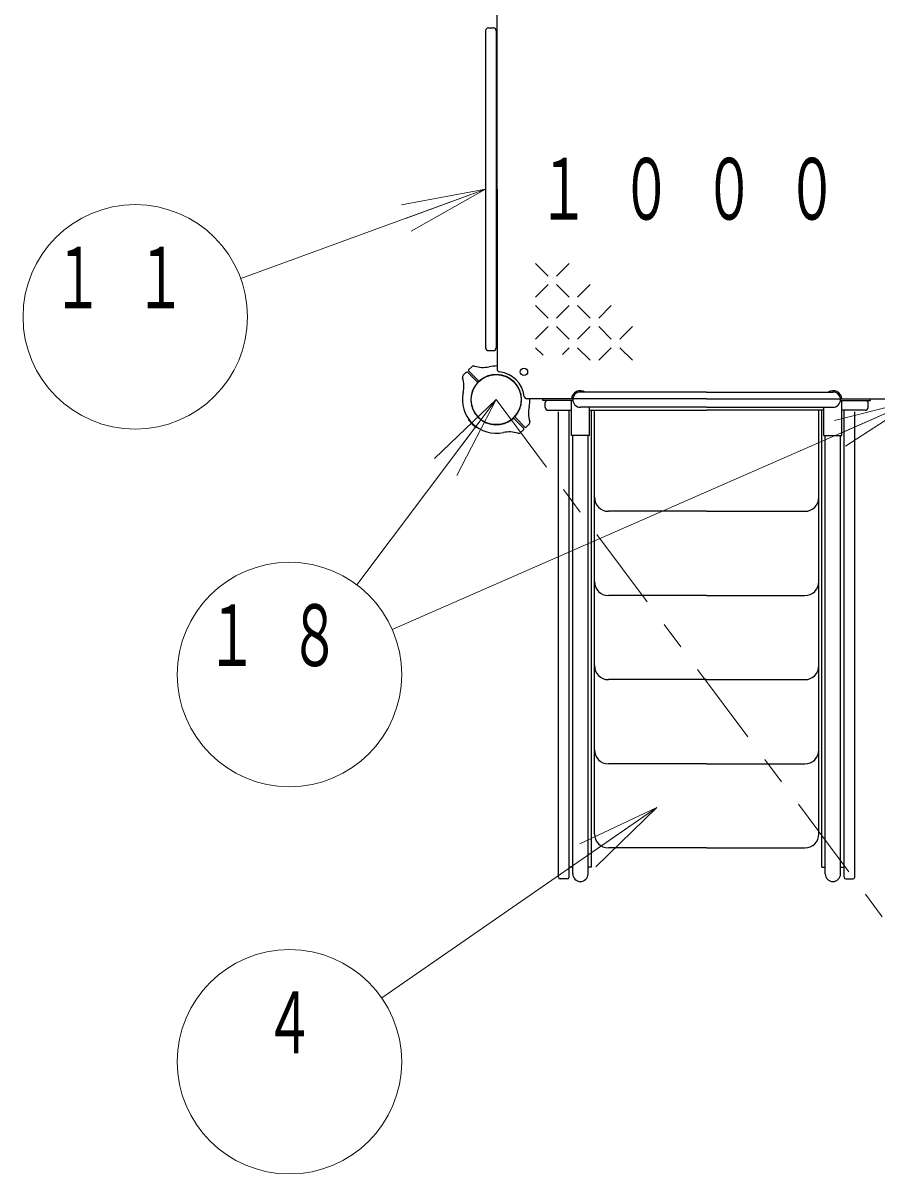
# Model space of a CAD drawing. Units: millimetres on the paper. Extents: x -385 to 0, y -594 to 267.
# Drawn here: x -228.93 to -198.49, y 87.16 to 128.18 of the extents above; entities that cross this region are included whole.
import ezdxf
from ezdxf.enums import TextEntityAlignment as Align

# ---------------------------------------------------------------- set-up
doc = ezdxf.new("R2010")
doc.units = ezdxf.units.MM
doc.linetypes.add('USER2', pattern=[6, 3, -1, 1, -1])
doc.layers.add('1_50', color=7, linetype='Continuous', lineweight=25)
doc.styles.add('ＭＳ ゴシック', font='')
doc.styles.get('ＭＳ ゴシック').set_extended_font_data('MS Gothic')

msp = doc.modelspace()

# ---------------------------------------------------------------- linework, layer by layer
at = {"layer": '1_50', "color": 4}
for p, q in [((-212.033, 122.258), (-212.033, 128.665)), ((-212.033, 122.258), (-212.033, 115.85)), ((-204.563, 114.788), (-210.97, 114.788)), ((-204.563, 114.788), (-198.155, 114.788))]:
    msp.add_line(p, q, dxfattribs=at)
at = {"layer": '1_50'}
for p, q in [((-212.343, 128.008), (-212.163, 128.008)), ((-212.443, 127.908), (-212.443, 116.608)), ((-212.063, 127.908), (-212.063, 116.608)), ((-212.343, 116.508), (-212.163, 116.508)), ((-204.563, 115.03), (-209.063, 115.03)), ((-204.563, 115.03), (-200.063, 115.03)), ((-210.403, 114.726), (-210.403, 114.79)), ((-209.333, 114.79), (-210.403, 114.79)), ((-209.333, 114.726), (-210.403, 114.726)), ((-210.313, 114.478), (-210.313, 114.658)), ((-209.383, 113.486), (-209.383, 114.726)), ((-204.563, 114.486), (-209.063, 114.486)), ((-208.743, 113.486), (-208.743, 114.486)), ((-204.563, 114.486), (-200.063, 114.486)), ((-200.383, 113.486), (-200.383, 114.486)), ((-199.793, 114.79), (-198.723, 114.79)), ((-199.793, 114.726), (-198.723, 114.726)), ((-199.743, 113.486), (-199.743, 114.726)), ((-198.813, 114.478), (-198.813, 114.658)), ((-198.723, 114.726), (-198.723, 114.79)), ((-213.041, 114.063), (-213.043, 114.06)), ((-210.213, 114.378), (-209.383, 114.378)), ((-209.843, 97.733), (-209.843, 114.318)), ((-209.463, 97.733), (-209.463, 114.378)), ((-209.463, 98.098), (-209.463, 114.378)), ((-208.743, 114.378), (-204.563, 114.378)), ((-208.663, 98.098), (-208.663, 114.378)), ((-208.563, 99.278), (-208.563, 114.378)), ((-200.383, 114.378), (-204.563, 114.378)), ((-200.563, 99.278), (-200.563, 114.378)), ((-200.463, 98.098), (-200.463, 114.378)), ((-198.913, 114.378), (-199.743, 114.378)), ((-199.663, 98.098), (-199.663, 114.378)), ((-199.663, 97.733), (-199.663, 114.378)), ((-199.283, 97.733), (-199.283, 114.318)), ((-212.758, 113.78), (-212.76, 113.777)), ((-208.743, 113.486), (-209.383, 113.486)), ((-209.335, 97.853), (-209.335, 113.486)), ((-208.791, 97.853), (-208.791, 113.486)), ((-200.383, 113.486), (-199.743, 113.486)), ((-200.335, 97.853), (-200.335, 113.486)), ((-199.791, 97.853), (-199.791, 113.486)), ((-204.563, 110.778), (-208.063, 110.778)), ((-204.563, 110.778), (-201.063, 110.778)), ((-204.563, 107.778), (-208.063, 107.778)), ((-204.563, 107.778), (-201.063, 107.778)), ((-204.563, 104.778), (-208.063, 104.778)), ((-204.563, 104.778), (-201.063, 104.778)), ((-204.563, 101.778), (-208.063, 101.778)), ((-204.563, 101.778), (-201.063, 101.778)), ((-204.563, 98.778), (-208.063, 98.778)), ((-204.563, 98.778), (-201.063, 98.778)), ((-209.335, 98.098), (-209.463, 98.098)), ((-208.663, 98.098), (-208.791, 98.098)), ((-200.463, 98.098), (-200.335, 98.098)), ((-199.791, 98.098), (-199.663, 98.098)), ((-209.523, 97.673), (-209.783, 97.673)), ((-199.603, 97.673), (-199.343, 97.673))]:
    msp.add_line(p, q, dxfattribs=at)
at = {"layer": '1_50', "lineweight": 13}
for p, q in [((-212.443, 122.258), (-221.166, 119.078)), ((-215.433, 121.7), (-212.443, 122.258)), ((-212.443, 122.258), (-215.261, 121.231)), ((-212.443, 122.258), (-215.09, 120.761)), ((-210.211, 119.16), (-210.661, 119.61)), ((-209.461, 119.61), (-209.911, 119.16)), ((-210.211, 118.86), (-210.661, 118.41)), ((-209.461, 118.41), (-209.911, 118.86)), ((-208.711, 118.86), (-209.161, 118.41)), ((-210.211, 117.66), (-210.661, 118.11)), ((-209.461, 118.11), (-209.911, 117.66)), ((-208.711, 117.66), (-209.161, 118.11)), ((-207.961, 118.11), (-208.411, 117.66)), ((-210.211, 117.36), (-210.661, 116.91)), ((-209.461, 116.91), (-209.911, 117.36)), ((-208.711, 117.36), (-209.161, 116.91)), ((-207.961, 116.91), (-208.411, 117.36)), ((-207.211, 117.36), (-207.661, 116.91)), ((-210.394, 116.343), (-210.661, 116.61)), ((-209.461, 116.61), (-209.7, 116.37)), ((-208.711, 116.16), (-209.161, 116.61)), ((-207.961, 116.61), (-208.411, 116.16)), ((-207.211, 116.16), (-207.661, 116.61)), ((-212.063, 114.758), (-217.027, 108.156)), ((-197.063, 114.758), (-215.767, 106.565)), ((-214.265, 112.661), (-212.063, 114.758)), ((-212.063, 114.758), (-213.866, 112.36)), ((-212.063, 114.758), (-213.466, 112.06)), ((-200.011, 114.012), (-197.063, 114.758)), ((-197.063, 114.758), (-199.811, 113.554)), ((-197.063, 114.758), (-199.61, 113.096)), ((-206.333, 100.224), (-216.143, 93.433)), ((-209.084, 98.927), (-206.333, 100.224)), ((-206.333, 100.224), (-208.799, 98.516)), ((-206.333, 100.224), (-208.515, 98.105))]:
    msp.add_line(p, q, dxfattribs=at)
at = {"layer": '1_50', "color": 2}
for p, q in [((-213.138, 115.732), (-213.237, 115.625)), ((-212.747, 115.399), (-213.08, 115.733)), ((-212.704, 115.442), (-213.038, 115.775)), ((-213.037, 115.833), (-212.93, 115.932)), ((-211.421, 114.074), (-211.088, 113.741)), ((-211.379, 114.116), (-211.046, 113.783)), ((-211.089, 113.683), (-211.204, 113.576)), ((-210.988, 113.784), (-210.881, 113.899))]:
    msp.add_line(p, q, dxfattribs=at)
at = {"layer": '1_50', "linetype": 'USER2', "lineweight": 13}
msp.add_line((-212.063, 114.758), (-191.952, 87.817), dxfattribs=at)
at = {"layer": '1_50', "lineweight": 13}
for centre in [(-224.925, 117.709), (-219.431, 104.96), (-219.431, 91.156)]:
    msp.add_circle(centre, 4, dxfattribs=at)
at = {"layer": '1_50'}
for centre, radius in [((-211.073, 115.748), 0.13), ((-212.063, 114.758), 0.891)]:
    msp.add_circle(centre, radius, dxfattribs=at)
for centre, radius, start, end in [((-212.343, 127.908), 0.1, 90, 180), ((-212.163, 127.908), 0.1, 0, 90), ((-212.343, 116.608), 0.1, 180, 270), ((-212.163, 116.608), 0.1, 270, 0), ((-212.063, 114.758), 1, 6.7872, 83.2128), ((-209.063, 114.758), 0.32, 58.2117, 174.2608), ((-209.063, 114.758), 0.272, 90, 270), ((-200.063, 114.758), 0.32, 5.7392, 121.7883), ((-200.063, 114.758), 0.272, 270, 90), ((-210.213, 114.658), 0.1, 137.1564, 180), ((-210.213, 114.478), 0.1, 180, 270), ((-198.913, 114.478), 0.1, 270, 0), ((-198.913, 114.658), 0.1, 0, 42.8436), ((-213.029, 114.046), 0.02, 135, 216.3731), ((-212.063, 114.758), 1.22, 216.3731, 225), ((-212.063, 114.758), 1.22, 225, 233.6269), ((-212.774, 113.792), 0.02, 233.6269, 315), ((-208.063, 111.278), 0.5, 180, 270), ((-201.063, 111.278), 0.5, 270, 0), ((-208.063, 108.278), 0.5, 180, 270), ((-201.063, 108.278), 0.5, 270, 0), ((-208.063, 105.278), 0.5, 180, 270), ((-201.063, 105.278), 0.5, 270, 0), ((-208.063, 102.278), 0.5, 180, 270), ((-201.063, 102.278), 0.5, 270, 0), ((-208.063, 99.278), 0.5, 180, 270), ((-201.063, 99.278), 0.5, 270, 0), ((-209.783, 97.733), 0.06, 180, 270), ((-209.523, 97.733), 0.06, 270, 0), ((-209.063, 97.853), 0.272, 180, 0), ((-200.063, 97.853), 0.272, 180, 0), ((-199.603, 97.733), 0.06, 180, 270), ((-199.343, 97.733), 0.06, 270, 0)]:
    msp.add_arc(centre, radius, start, end, dxfattribs=at)
at = {"layer": '1_50', "color": 2}
for centre, radius, start, end in [((-213.108, 115.704), 0.04, 45, 137), ((-213.009, 115.803), 0.04, 133, 225), ((-212.862, 115.859), 0.1, 72.4588, 133), ((-212.53, 116.907), 1, 252.4588, 282.2728), ((-212.063, 114.758), 1.2, 88.5675, 102.2728), ((-213.164, 115.557), 0.1, 137, 197.5412), ((-214.212, 115.225), 1, 347.7272, 17.5412), ((-212.063, 114.758), 0.9, 139.2707, 225), ((-212.775, 115.371), 0.04, 319.2707, 45), ((-212.676, 115.47), 0.04, 225, 310.7293), ((-212.063, 114.758), 0.9, 45, 130.7293), ((-212.063, 114.758), 0.9, 319.2707, 45), ((-212.063, 114.758), 1.2, 167.7272, 225), ((-209.913, 114.29), 1, 167.7272, 197.5412), ((-212.063, 114.758), 1.2, 347.7272, 1.4325), ((-212.063, 114.758), 0.9, 225, 310.7293), ((-211.449, 114.045), 0.04, 45, 130.7293), ((-211.35, 114.144), 0.04, 139.2707, 225), ((-212.063, 114.758), 1.2, 225, 282.2728), ((-211.116, 113.712), 0.04, 313, 45), ((-211.017, 113.811), 0.04, 225, 317), ((-210.962, 113.959), 0.1, 317, 17.5412), ((-211.595, 112.608), 1, 72.4588, 102.2728), ((-211.264, 113.657), 0.1, 252.4588, 313)]:
    msp.add_arc(centre, radius, start, end, dxfattribs=at)
at = {"layer": '1_50', "color": 4}
for centre, start, end in [((-211.933, 115.85), 180, 263.2128), ((-210.97, 114.888), 186.7872, 270)]:
    msp.add_arc(centre, 0.1, start, end, dxfattribs=at)

# ---------------------------------------------------------------- texts
at = {"layer": '1_50', "style": 'ＭＳ ゴシック', "width": 0.6}
msp.add_text('４', height=2.199, dxfattribs=at).set_placement((-219.431, 93.656), align=Align.TOP_CENTER)
at = {"layer": '1_50', "char_height": 2.199, "style": 'ＭＳ ゴシック'}
for s, insert, attachment_point in [('\\T1.64;\\W0.6;１０００', (-210.563, 122.258), 4), ('\\T1.64;\\W0.6;１１', (-224.925, 120.209), 2), ('\\T1.64;\\W0.6;１８', (-219.431, 107.46), 2)]:
    msp.add_mtext(s, dxfattribs=dict(at, insert=insert, attachment_point=attachment_point))

doc.saveas('drawing.dxf')
